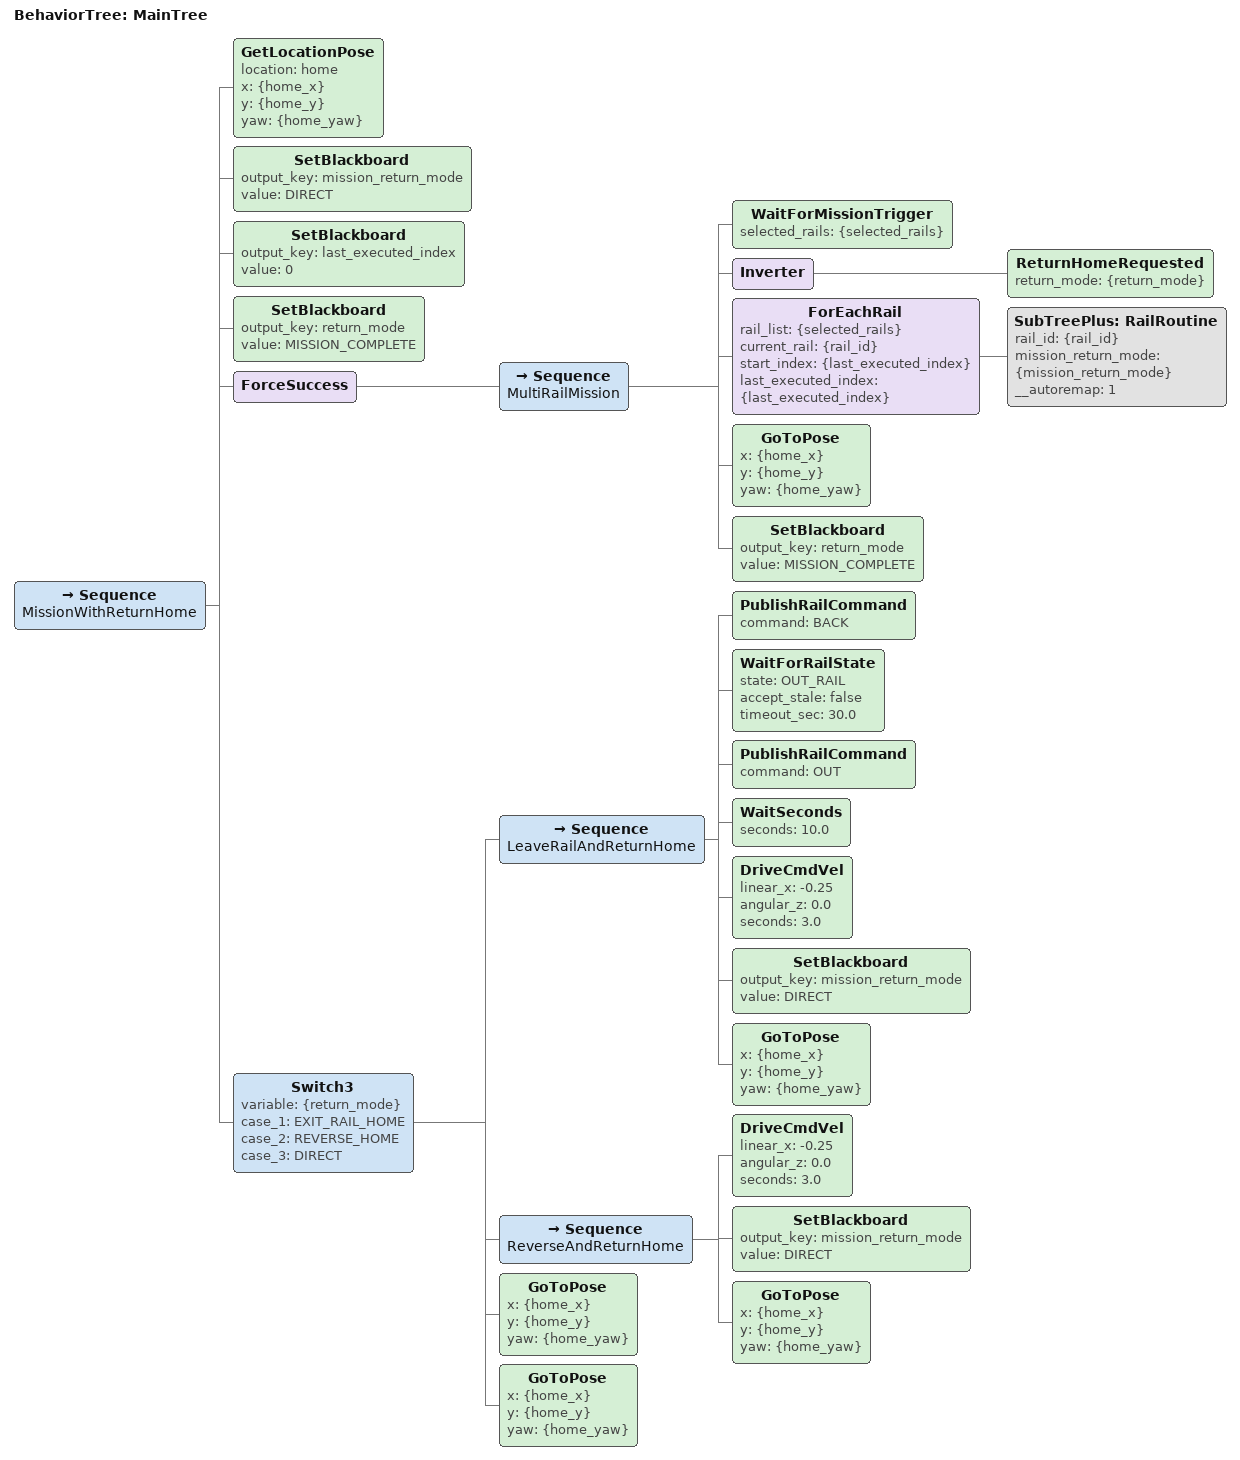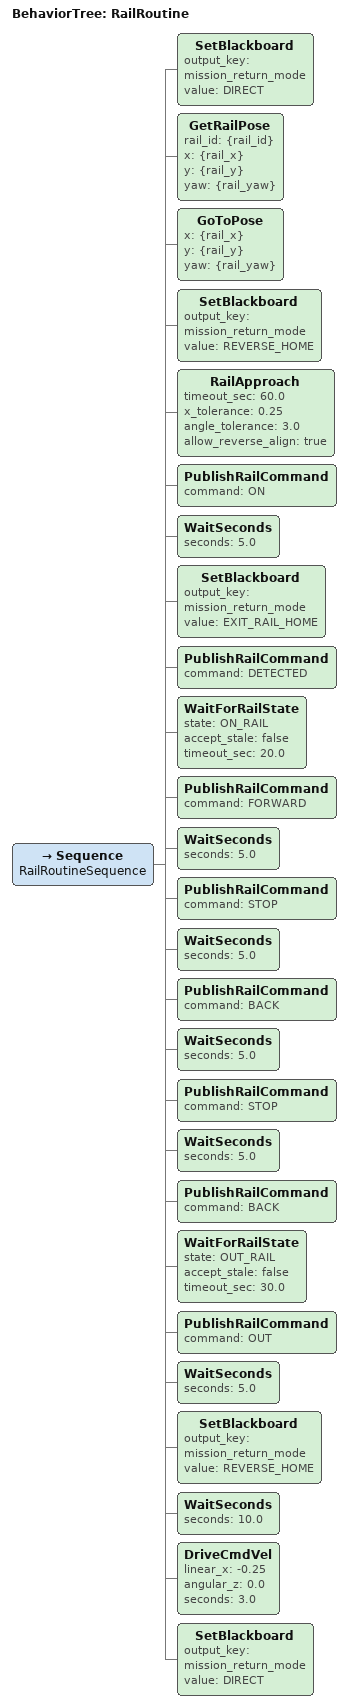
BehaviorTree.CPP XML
<root main_tree_to_execute="MainTree">

  <BehaviorTree ID="MainTree">
    <Sequence name="MissionWithReturnHome">

      <!-- config/rails.yaml에서 공통 홈 위치를 한 번 읽음 -->
      <GetLocationPose
        location="home"
        x="{home_x}"
        y="{home_y}"
        yaw="{home_yaw}"/>

      <!-- 초기 변수 설정 -->
      <SetBlackboard
        output_key="mission_return_mode"
        value="DIRECT"/>

      <SetBlackboard
        output_key="last_executed_index"
        value="0"/>

      <SetBlackboard
        output_key="return_mode"
        value="MISSION_COMPLETE"/>

      <!-- 다중 레일 미션 수행 -->
      <ForceSuccess>
        <Sequence name="MultiRailMission">

          <!-- 1. 미션 시작 신호 및 대상 레일 목록 대기 -->
          <WaitForMissionTrigger
            selected_rails="{selected_rails}"/>

          <!-- 2. 관제 복귀 요청 감시 -->
          <Inverter>
            <ReturnHomeRequested
              return_mode="{return_mode}"/>
          </Inverter>

          <!-- 3. 선택된 레일 순회 -->
          <ForEachRail
            rail_list="{selected_rails}"
            current_rail="{rail_id}"
            start_index="{last_executed_index}"
            last_executed_index="{last_executed_index}">

            <SubTreePlus
              ID="RailRoutine"
              rail_id="{rail_id}"
              mission_return_mode="{mission_return_mode}"
              __autoremap="1"/>

          </ForEachRail>

          <!-- 모든 레일 완료 후 홈 복귀 -->
          <GoToPose
            x="{home_x}"
            y="{home_y}"
            yaw="{home_yaw}"/>

          <SetBlackboard
            output_key="return_mode"
            value="MISSION_COMPLETE"/>

        </Sequence>
      </ForceSuccess>

      <!-- 외부 복귀 요청 처리 -->
      <Switch3
        variable="{return_mode}"
        case_1="EXIT_RAIL_HOME"
        case_2="REVERSE_HOME"
        case_3="DIRECT">

        <!-- Case 1: 레일 위에서 안전하게 탈출한 후 홈 복귀 -->
        <Sequence name="LeaveRailAndReturnHome">

          <PublishRailCommand command="BACK"/>

          <WaitForRailState
            state="OUT_RAIL"
            accept_stale="false"
            timeout_sec="30.0"/>

          <PublishRailCommand command="OUT"/>

          <WaitSeconds seconds="10.0"/>

          <DriveCmdVel
            linear_x="-0.25"
            angular_z="0.0"
            seconds="3.0"/>

          <SetBlackboard
            output_key="mission_return_mode"
            value="DIRECT"/>

          <GoToPose
            x="{home_x}"
            y="{home_y}"
            yaw="{home_yaw}"/>

        </Sequence>

        <!-- Case 2: 레일 접근 중 후진한 후 홈 복귀 -->
        <Sequence name="ReverseAndReturnHome">

          <DriveCmdVel
            linear_x="-0.25"
            angular_z="0.0"
            seconds="3.0"/>

          <SetBlackboard
            output_key="mission_return_mode"
            value="DIRECT"/>

          <GoToPose
            x="{home_x}"
            y="{home_y}"
            yaw="{home_yaw}"/>

        </Sequence>

        <!-- Case 3: 즉시 홈으로 이동 -->
        <GoToPose
          x="{home_x}"
          y="{home_y}"
          yaw="{home_yaw}"/>

        <!-- Default: 미션 완료 등 나머지 상태 -->
        <GoToPose
          x="{home_x}"
          y="{home_y}"
          yaw="{home_yaw}"/>

      </Switch3>

    </Sequence>
  </BehaviorTree>

  <BehaviorTree ID="RailRoutine">
    <Sequence name="RailRoutineSequence">

      <!-- 1. 레일 앞 위치로 이동 -->
      <SetBlackboard
        output_key="mission_return_mode"
        value="DIRECT"/>

      <GetRailPose
        rail_id="{rail_id}"
        x="{rail_x}"
        y="{rail_y}"
        yaw="{rail_yaw}"/>

      <GoToPose
        x="{rail_x}"
        y="{rail_y}"
        yaw="{rail_yaw}"/>

      <!-- 2. 레일 정밀 접근 -->
      <SetBlackboard
        output_key="mission_return_mode"
        value="REVERSE_HOME"/>

      <RailApproach
        timeout_sec="60.0"
        x_tolerance="0.25"
        angle_tolerance="3.0"
        allow_reverse_align="true"/>

      <PublishRailCommand command="ON"/>
      <WaitSeconds seconds="5.0"/>

      <!-- 3. 레일 진입 및 ON_RAIL 대기 -->
      <SetBlackboard
        output_key="mission_return_mode"
        value="EXIT_RAIL_HOME"/>

      <PublishRailCommand command="DETECTED"/>
      <WaitForRailState
        state="ON_RAIL"
        accept_stale="false"
        timeout_sec="20.0"/>

      <!-- 4. 레일 위 시나리오 동작 -->
      <PublishRailCommand command="FORWARD"/>
      <WaitSeconds seconds="5.0"/>

      <PublishRailCommand command="STOP"/>
      <WaitSeconds seconds="5.0"/>

      <PublishRailCommand command="BACK"/>
      <WaitSeconds seconds="5.0"/>

      <PublishRailCommand command="STOP"/>
      <WaitSeconds seconds="5.0"/>

      <!-- 5. 레일 탈출 및 OUT_RAIL 확인 -->
      <PublishRailCommand command="BACK"/>

      <WaitForRailState
        state="OUT_RAIL"
        accept_stale="false"
        timeout_sec="30.0"/>
      <PublishRailCommand command="OUT"/>
      <WaitSeconds seconds="5.0"/>

      <!-- 6. 레일에서 완전히 떨어지도록 추가 후진 -->
      <SetBlackboard
        output_key="mission_return_mode"
        value="REVERSE_HOME"/>

      <WaitSeconds seconds="10.0"/>

      <DriveCmdVel
        linear_x="-0.25"
        angular_z="0.0"
        seconds="3.0"/>

      <SetBlackboard
        output_key="mission_return_mode"
        value="DIRECT"/>

    </Sequence>
  </BehaviorTree>

</root>
